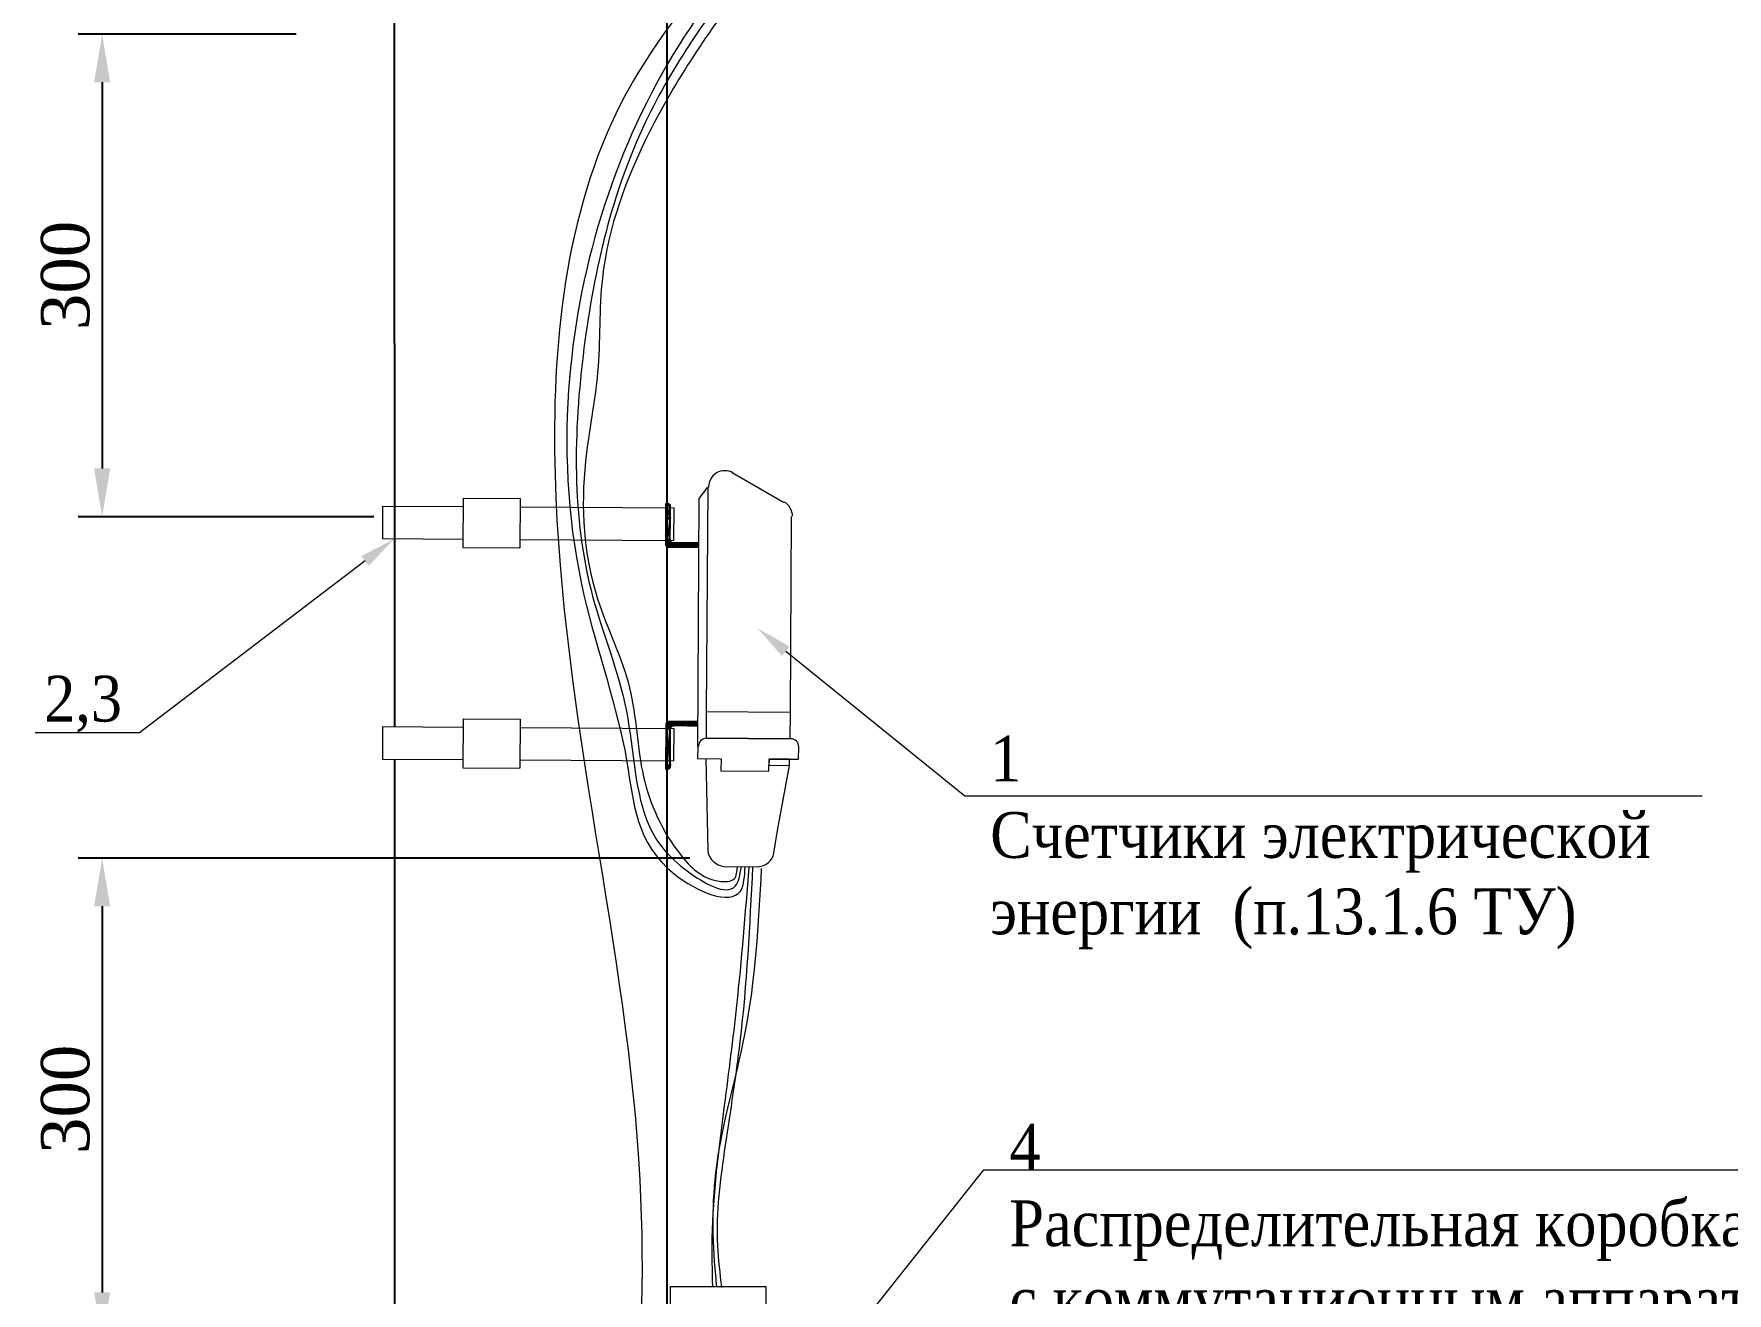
# Model space of a CAD drawing. Header units: millimetres. Extents: x 2174 to 8242, y 1757 to 2055.
# Drawn here: x 6544.2 to 6631.9, y 1948.9 to 2014.1 of the extents above; entities that cross this region are included whole.
import ezdxf
from ezdxf import colors
from ezdxf.entities.mleader import LeaderData, LeaderLine
from ezdxf.math import Vec2, Vec3

# ---------------------------------------------------------------- set-up
doc = ezdxf.new("R2010")
doc.units = ezdxf.units.MM
doc.styles.get("Standard").update_dxf_attribs({"font": 'Arial.ttf'})
doc.styles.add('стиль1', font='Times New Roman.ttf', dxfattribs={"width": 0.9, "height": 2})
doc.dimstyles.new('ISO-25', dxfattribs={"dimtxt": 2.5, "dimasz": 2.5, "dimexe": 1.25, "dimexo": 0.625, "dimtad": 1, "dimtxsty": 'Standard', "dimcen": 2.5, "dimadec": 0, "dimazin": 0, "dimtfac": 1, "dimtmove": 0, "dimatfit": 3, "dimfxl": 1, "dimarcsym": 0})

# ---------------------------------------------------------------- blocks, each defined once
blk = doc.blocks.new('*D26')
at = {"color": 0, "lineweight": -2, "transparency": 16777216}
for p, q in [((6557.791, 2014.124), (6546.492, 2014.124)), ((6547.742, 2011.624), (6547.742, 1991.617)), ((6561.817, 1989.117), (6546.492, 1989.117))]:
    blk.add_line(p, q, dxfattribs=at)
at = {"color": 0, "transparency": 16777216}
for points in [[(6547.325, 2011.624), (6548.158, 2011.624), (6547.742, 2014.124)], [(6547.325, 1991.617), (6548.158, 1991.617), (6547.742, 1989.117)]]:
    blk.add_solid(points, dxfattribs=at)
at = {"layer": 'Defpoints', "color": 0, "transparency": 16777216}
for p in [(6558.416, 2014.124), (6547.742, 1989.117), (6562.442, 1989.117)]:
    blk.add_point(p, dxfattribs=at)
at = {"color": 0, "transparency": 16777216, "insert": (6545.845, 2001.62), "char_height": 2.5, "attachment_point": 5, "rotation": 90}
blk.add_mtext('{\\fTimes New Roman|b0|i0|c204|p18;300}', dxfattribs=at)
blk = doc.blocks.new('*D27')
at = {"color": 0, "lineweight": -2, "transparency": 16777216}
for p, q in [((6578.192, 1971.431), (6546.492, 1971.431)), ((6547.742, 1968.931), (6547.742, 1948.925)), ((6561.817, 1946.425), (6546.492, 1946.425))]:
    blk.add_line(p, q, dxfattribs=at)
at = {"color": 0, "transparency": 16777216}
for points in [[(6547.325, 1968.931), (6548.158, 1968.931), (6547.742, 1971.431)], [(6547.325, 1948.925), (6548.158, 1948.925), (6547.742, 1946.425)]]:
    blk.add_solid(points, dxfattribs=at)
at = {"layer": 'Defpoints', "color": 0, "transparency": 16777216}
for p in [(6578.817, 1971.431), (6547.742, 1946.425), (6562.442, 1946.425)]:
    blk.add_point(p, dxfattribs=at)
at = {"color": 0, "transparency": 16777216, "insert": (6545.845, 1958.928), "char_height": 2.5, "attachment_point": 5, "rotation": 90}
blk.add_mtext('{\\fTimes New Roman|b0|i0|c204|p18;300}', dxfattribs=at)

msp = doc.modelspace()

# ---------------------------------------------------------------- hatches: boundary and pattern name
h = msp.add_hatch(color=0)
h.paths.add_polyline_path([(6577.166, 1989.628), (6576.966, 1989.629), (6577.159, 1987.907)])
h.paths.add_polyline_path([(6576.966, 1989.013), (6577.159, 1987.907), (6576.959, 1987.908)])
h.paths.add_polyline_path([(6577.159, 1987.907), (6576.959, 1987.908)], flags=16)
h.paths.add_polyline_path([(6576.959, 1987.908), (6577.159, 1987.907), (6577.143, 1987.907)], flags=17)
h = msp.add_hatch(color=0)
h.paths.add_polyline_path([(6577.043, 1989.785), (6576.968, 1989.786), (6577.122, 1989.754)], flags=17)
h.paths.add_polyline_path([(6576.968, 1989.786), (6577.122, 1989.754), (6576.967, 1989.755)])
h = msp.add_hatch(color=0)
h.paths.add_polyline_path([(6577.121, 1989.754), (6576.967, 1989.755)], flags=17)
h.paths.add_polyline_path([(6577.121, 1989.754), (6576.967, 1989.755), (6577.122, 1989.754)])
h = msp.add_hatch(color=0)
h.paths.add_polyline_path([(6577.121, 1989.754), (6576.967, 1989.755), (6577.167, 1989.707)], flags=17)
h.paths.add_polyline_path([(6576.967, 1989.755), (6577.167, 1989.707), (6576.967, 1989.709)])
h = msp.add_hatch(color=0)
h.paths.add_polyline_path([(6577.167, 1989.708), (6577.151, 1989.708), (6576.967, 1989.709)])
h.paths.add_polyline_path([(6577.167, 1989.708), (6576.967, 1989.709), (6577.121, 1989.708)])
h = msp.add_hatch(color=0)
h.paths.add_polyline_path([(6577.167, 1989.708), (6576.967, 1989.709), (6577.167, 1989.677)])
h.paths.add_polyline_path([(6576.967, 1989.709), (6577.167, 1989.677), (6576.967, 1989.678)])
h = msp.add_hatch(color=0)
h.paths.add_polyline_path([(6577.167, 1989.677), (6576.967, 1989.678), (6577.166, 1989.631)])
h.paths.add_polyline_path([(6576.967, 1989.678), (6577.166, 1989.631), (6576.967, 1989.632)])
h = msp.add_hatch(color=0)
h.paths.add_polyline_path([(6577.166, 1989.043), (6576.967, 1989.044), (6577.166, 1989.012)])
h.paths.add_polyline_path([(6576.967, 1989.044), (6577.166, 1989.012), (6576.966, 1989.013)])
h = msp.add_hatch(color=0)
h.paths.add_polyline_path([(6577.159, 1987.907), (6576.959, 1987.908), (6577.159, 1987.861)])
h.paths.add_polyline_path([(6576.959, 1987.908), (6577.159, 1987.861), (6576.959, 1987.862)])
h = msp.add_hatch(color=0)
h.paths.add_polyline_path([(6577.159, 1987.861), (6576.959, 1987.862), (6577.189, 1987.83)])
h.paths.add_polyline_path([(6576.959, 1987.862), (6577.189, 1987.83), (6576.959, 1987.831)])
h.paths.add_polyline_path([(6577.189, 1987.83), (6576.959, 1987.831)])
h.paths.add_polyline_path([(6576.959, 1987.831), (6577.189, 1987.83)])
h = msp.add_hatch(color=0)
h.paths.add_polyline_path([(6577.235, 1987.783), (6576.959, 1987.785), (6577.265, 1987.753)])
h.paths.add_polyline_path([(6576.959, 1987.785), (6577.265, 1987.753), (6576.958, 1987.755)])
h = msp.add_hatch(color=0)
h.paths.add_polyline_path([(6577.311, 1987.752), (6576.958, 1987.755)])
h.paths.add_polyline_path([(6577.311, 1987.752), (6576.958, 1987.755), (6577.265, 1987.753)])
h = msp.add_hatch(color=0)
h.paths.add_polyline_path([(6577.342, 1987.752), (6576.958, 1987.755)])
h.paths.add_polyline_path([(6577.342, 1987.752), (6576.958, 1987.755), (6577.311, 1987.752)])
h = msp.add_hatch(color=0)
h.paths.add_polyline_path([(6578.641, 1987.743), (6576.958, 1987.755), (6578.64, 1987.697)])
h.paths.add_polyline_path([(6576.958, 1987.755), (6578.64, 1987.697), (6576.958, 1987.709)])
h = msp.add_hatch(color=0)
h.paths.add_polyline_path([(6578.64, 1987.697), (6576.958, 1987.709), (6578.64, 1987.666)], flags=17)
h.paths.add_polyline_path([(6576.958, 1987.709), (6578.64, 1987.666), (6576.958, 1987.678)])
h.paths.add_polyline_path([(6578.64, 1987.666), (6576.958, 1987.678)], flags=16)
h.paths.add_polyline_path([(6576.958, 1987.678), (6578.64, 1987.666)], flags=17)
h = msp.add_hatch(color=0)
h.paths.add_polyline_path([(6578.64, 1987.666), (6576.958, 1987.678), (6578.639, 1987.62)])
h.paths.add_polyline_path([(6576.958, 1987.678), (6578.639, 1987.62), (6576.973, 1987.632)], flags=17)
h = msp.add_hatch(color=0)
h.paths.add_polyline_path([(6577.189, 1987.83), (6576.959, 1987.831), (6577.235, 1987.783)])
h.paths.add_polyline_path([(6576.959, 1987.831), (6577.235, 1987.783), (6576.959, 1987.785)])
h.paths.add_polyline_path([(6577.235, 1987.783), (6576.959, 1987.785)])
h.paths.add_polyline_path([(6576.959, 1987.785), (6577.235, 1987.783)])
h = msp.add_hatch(color=0)
h.paths.add_polyline_path([(6578.639, 1987.62), (6576.973, 1987.632), (6578.639, 1987.589)], flags=17)
h.paths.add_polyline_path([(6576.973, 1987.632), (6578.639, 1987.589), (6576.988, 1987.601)], flags=17)
h.paths.add_polyline_path([(6578.639, 1987.589), (6576.988, 1987.601), (6577.025, 1987.579)])
h = msp.add_hatch(color=0)
h.paths.add_polyline_path([(6578.639, 1987.589), (6577.025, 1987.581), (6578.638, 1987.543)])
h.paths.add_polyline_path([(6577.025, 1987.581), (6578.638, 1987.543), (6577.064, 1987.554)], flags=17)
h.paths.add_polyline_path([(6578.638, 1987.543), (6577.064, 1987.554), (6577.11, 1987.554)], flags=16)
h = msp.add_hatch(color=0)
h.paths.add_polyline_path([(6577.283, 1978.293), (6576.976, 1978.295), (6577.252, 1978.263)])
h.paths.add_polyline_path([(6576.976, 1978.295), (6577.252, 1978.263), (6576.975, 1978.265)])
h.paths.add_polyline_path([(6577.252, 1978.263), (6576.975, 1978.265)])
h.paths.add_polyline_path([(6576.975, 1978.265), (6577.252, 1978.263)])
h = msp.add_hatch(color=0)
h.paths.add_polyline_path([(6577.252, 1978.263), (6576.975, 1978.265), (6577.205, 1978.217)])
h.paths.add_polyline_path([(6576.975, 1978.265), (6577.205, 1978.217), (6576.975, 1978.219)])
h.paths.add_polyline_path([(6577.205, 1978.217), (6576.975, 1978.219)])
h.paths.add_polyline_path([(6576.975, 1978.219), (6577.205, 1978.217)])
h = msp.add_hatch(color=0)
h.paths.add_polyline_path([(6577.205, 1978.217), (6576.975, 1978.219), (6577.174, 1978.171)])
h.paths.add_polyline_path([(6576.975, 1978.219), (6577.174, 1978.171), (6576.975, 1978.173)])
h = msp.add_hatch(color=0)
h.paths.add_polyline_path([(6578.578, 1978.406), (6576.994, 1978.418), (6578.577, 1978.36)])
h.paths.add_polyline_path([(6576.994, 1978.418), (6578.577, 1978.36), (6576.976, 1978.372)])
h.paths.add_polyline_path([(6578.577, 1978.36), (6576.976, 1978.372)], flags=16)
h.paths.add_polyline_path([(6576.976, 1978.372), (6578.577, 1978.36)], flags=17)
h = msp.add_hatch(color=0)
h.paths.add_polyline_path([(6578.577, 1978.36), (6576.976, 1978.372), (6578.577, 1978.329)], flags=17)
h.paths.add_polyline_path([(6576.976, 1978.372), (6578.577, 1978.329), (6576.976, 1978.341)])
h = msp.add_hatch(color=0)
h.paths.add_polyline_path([(6578.577, 1978.329), (6576.976, 1978.341), (6578.58, 1978.283)], flags=17)
h.paths.add_polyline_path([(6576.976, 1978.341), (6578.58, 1978.283), (6576.976, 1978.295)])
h = msp.add_hatch(color=0)
h.paths.add_polyline_path([(6577.329, 1978.293), (6576.976, 1978.295)])
h.paths.add_polyline_path([(6577.329, 1978.293), (6576.976, 1978.295), (6577.359, 1978.293)])
h = msp.add_hatch(color=0)
h.paths.add_polyline_path([(6577.283, 1978.293), (6576.976, 1978.295)])
h.paths.add_polyline_path([(6577.283, 1978.293), (6576.976, 1978.295), (6577.329, 1978.293)])
h = msp.add_hatch(color=0)
h.paths.add_polyline_path([(6578.578, 1978.437), (6577.007, 1978.449), (6578.578, 1978.406)], flags=17)
h.paths.add_polyline_path([(6577.007, 1978.449), (6578.578, 1978.406), (6576.994, 1978.418)])
h = msp.add_hatch(color=0)
h.paths.add_polyline_path([(6578.578, 1978.483), (6577.064, 1978.494), (6578.578, 1978.437)])
h.paths.add_polyline_path([(6577.064, 1978.494), (6578.576, 1978.437), (6577.007, 1978.448)])
h.paths.add_polyline_path([(6578.576, 1978.437), (6577.053, 1978.448), (6577.007, 1978.449)], flags=17)
h = msp.add_hatch(color=0)
h.paths.add_polyline_path([(6578.578, 1978.483), (6577.13, 1978.494)], flags=0)
h.paths.add_polyline_path([(6577.13, 1978.494), (6578.578, 1978.483)], flags=17)
h.paths.add_polyline_path([(6578.578, 1978.483), (6577.13, 1978.494)], flags=16)
h.paths.add_polyline_path([(6578.578, 1978.483), (6577.13, 1978.494), (6577.084, 1978.494)])
h = msp.add_hatch(color=0)
h.paths.add_polyline_path([(6577.174, 1978.141), (6576.975, 1978.142), (6577.167, 1977.035)])
h.paths.add_polyline_path([(6576.975, 1978.142), (6577.167, 1976.22), (6576.967, 1976.222)])
h = msp.add_hatch(color=0)
h.paths.add_polyline_path([(6577.174, 1978.171), (6576.975, 1978.173), (6577.174, 1978.141)])
h.paths.add_polyline_path([(6576.975, 1978.173), (6577.174, 1978.141), (6576.975, 1978.142)])
h.paths.add_polyline_path([(6577.174, 1978.141), (6576.975, 1978.142)])
h.paths.add_polyline_path([(6576.975, 1978.142), (6577.174, 1978.141), (6577.159, 1978.141)])
h = msp.add_hatch(color=0)
h.paths.add_polyline_path([(6577.144, 1976.092), (6576.967, 1976.12), (6577.12, 1976.073)])
h.paths.add_polyline_path([(6576.967, 1976.12), (6577.12, 1976.073), (6576.966, 1976.074)])
h = msp.add_hatch(color=0)
h.paths.add_polyline_path([(6577.074, 1976.074), (6576.966, 1976.074)])
h.paths.add_polyline_path([(6577.074, 1976.074), (6576.966, 1976.074), (6577.12, 1976.073)])
h = msp.add_hatch(color=0)
h.paths.add_polyline_path([(6577.12, 1976.073), (6576.966, 1976.074), (6577.043, 1976.028)])
h.paths.add_polyline_path([(6576.966, 1976.074), (6577.043, 1976.028), (6576.966, 1976.028)])
h.paths.add_polyline_path([(6577.043, 1976.028), (6576.966, 1976.028)], flags=17)
h.paths.add_polyline_path([(6576.966, 1976.028), (6577.043, 1976.028), (6577.041, 1976.028)])
msp.add_hatch(color=0).paths.add_polyline_path([(6576.997, 1976.028), (6576.966, 1976.028), (6577.043, 1976.028)])
h = msp.add_hatch(color=0)
h.paths.add_polyline_path([(6577.167, 1976.227), (6576.967, 1976.228), (6577.167, 1976.196)])
h.paths.add_polyline_path([(6576.967, 1976.228), (6577.167, 1976.196), (6576.967, 1976.197)])
h = msp.add_hatch(color=0)
h.paths.add_polyline_path([(6577.167, 1976.196), (6576.967, 1976.197), (6577.167, 1976.15)])
h.paths.add_polyline_path([(6576.967, 1976.197), (6577.167, 1976.15), (6576.967, 1976.151)])
h = msp.add_hatch(color=0)
h.paths.add_polyline_path([(6577.167, 1976.15), (6576.967, 1976.151), (6577.166, 1976.119)])
h.paths.add_polyline_path([(6576.967, 1976.151), (6577.166, 1976.119), (6576.967, 1976.12)])
h = msp.add_hatch(color=0)
h.paths.add_polyline_path([(6577.144, 1976.092), (6576.967, 1976.12)], flags=17)
h.paths.add_polyline_path([(6577.144, 1976.092), (6576.967, 1976.12), (6577.166, 1976.119)])

# ---------------------------------------------------------------- linework, layer by layer
at = {"color": 0, "linetype": 'Continuous'}
for p, q in [((6562.87, 2015.004), (6562.882, 1981.201)), ((6577.004, 2015.004), (6576.99, 1947.812)), ((6562.882, 1987.977), (6562.882, 1978.243)), ((6562.882, 1976.555), (6562.882, 1947.812))]:
    msp.add_line(p, q, dxfattribs=at)
at = {"color": 0, "linetype": 'Continuous', "lineweight": 20}
for points in [[(6583.038, 1989.861), (6580.377, 1991.383), (6580.377, 1991.383)], [(6578.597, 1977.212), (6578.68, 1990.059), (6579.114, 1990.639)], [(6579.114, 1990.639), (6579.038, 1979.005), (6579.038, 1979.005)], [(6562.275, 1989.67), (6562.264, 1987.981), (6562.264, 1987.981)], [(6562.275, 1989.67), (6566.45, 1989.642), (6566.45, 1989.642)], [(6566.453, 1990.072), (6566.436, 1987.524), (6566.436, 1987.524)], [(6566.453, 1990.072), (6569.4, 1990.053), (6569.4, 1990.053)], [(6569.4, 1990.053), (6569.383, 1987.505), (6569.383, 1987.505)], [(6569.397, 1989.623), (6577.362, 1989.571), (6577.362, 1989.571)], [(6576.958, 1987.709), (6576.968, 1989.786), (6576.998, 1989.786)], [(6577.166, 1989.012), (6577.159, 1987.907), (6577.159, 1987.907)], [(6577.362, 1989.571), (6577.351, 1987.883), (6577.351, 1987.883)], [(6583.397, 1978.977), (6583.463, 1989.122), (6583.463, 1989.122)], [(6562.264, 1987.981), (6566.439, 1987.954), (6566.439, 1987.954)], [(6569.386, 1987.935), (6577.351, 1987.883), (6577.351, 1987.883)], [(6566.436, 1987.524), (6569.383, 1987.505), (6569.383, 1987.505)], [(6578.638, 1987.543), (6577.11, 1987.554), (6577.11, 1987.554)], [(6577.342, 1987.752), (6578.641, 1987.743), (6578.638, 1987.543)], [(6562.275, 1978.247), (6562.264, 1976.559), (6562.264, 1976.559)], [(6562.275, 1978.247), (6566.45, 1978.22), (6566.45, 1978.22)], [(6566.453, 1978.65), (6566.436, 1976.102), (6566.436, 1976.102)], [(6566.453, 1978.65), (6569.4, 1978.63), (6569.4, 1978.63)], [(6569.4, 1978.63), (6569.383, 1976.083), (6569.383, 1976.083)], [(6576.976, 1978.341), (6576.966, 1976.028), (6576.997, 1976.028)], [(6578.578, 1978.483), (6577.13, 1978.494), (6577.13, 1978.494)], [(6569.397, 1978.201), (6577.362, 1978.149), (6577.362, 1978.149)], [(6577.167, 1976.227), (6577.174, 1978.141), (6577.174, 1978.141)], [(6577.362, 1978.149), (6577.351, 1976.461), (6577.351, 1976.461)], [(6583.388, 1977.611), (6579.029, 1977.639), (6579.029, 1977.639)], [(6562.264, 1976.559), (6566.439, 1976.532), (6566.439, 1976.532)], [(6569.386, 1976.512), (6577.351, 1976.461), (6577.351, 1976.461)], [(6578.597, 1977.212), (6578.593, 1976.583), (6578.593, 1976.583)], [(6578.593, 1976.583), (6579.805, 1976.575), (6579.801, 1975.946), (6582.287, 1975.93), (6582.292, 1976.559), (6583.826, 1976.549), (6583.83, 1977.178)], [(6579.022, 1976.58), (6579.114, 1971.821), (6579.114, 1971.821)], [(6566.436, 1976.102), (6569.383, 1976.083), (6569.383, 1976.083)], [(6582.728, 1972.857), (6583.348, 1976.23), (6583.348, 1976.23)], [(6582.536, 1971.676), (6582.728, 1972.857), (6582.728, 1972.857)], [(6579.968, 1970.987), (6581.703, 1970.976), (6581.703, 1970.976)]]:
    msp.add_lwpolyline(points, dxfattribs=at)
at = {"color": 0, "linetype": 'Continuous', "lineweight": -2}
for points in [[(6576.968, 1989.786), (6577.075, 1989.755), (6576.967, 1989.755)], [(6577.121, 1989.754), (6577.121, 1989.754), (6576.967, 1989.755)], [(6577.121, 1989.754), (6576.967, 1989.755), (6577.122, 1989.754)], [(6577.121, 1989.754), (6576.967, 1989.755), (6577.167, 1989.707)], [(6576.967, 1989.755), (6577.121, 1989.708), (6576.967, 1989.709)], [(6577.167, 1989.708), (6577.151, 1989.708), (6576.967, 1989.709)], [(6577.167, 1989.708), (6576.967, 1989.709), (6577.121, 1989.708)], [(6577.167, 1989.708), (6576.967, 1989.709), (6577.167, 1989.677)], [(6576.967, 1989.709), (6577.167, 1989.677), (6576.967, 1989.678)], [(6577.167, 1989.677), (6576.967, 1989.678), (6577.166, 1989.043)], [(6576.967, 1989.678), (6577.166, 1989.043), (6576.967, 1989.044)], [(6577.044, 1989.785), (6576.968, 1989.786)], [(6577.044, 1989.785), (6576.968, 1989.786), (6576.998, 1989.786)], [(6577.043, 1989.785), (6576.968, 1989.786), (6577.122, 1989.754)], [(6576.966, 1989.013), (6577.159, 1987.907), (6576.959, 1987.908)], [(6576.967, 1989.044), (6577.166, 1989.012), (6576.966, 1989.013)], [(6577.166, 1989.012), (6576.966, 1989.013), (6577.159, 1987.907)], [(6577.166, 1989.043), (6576.967, 1989.044), (6577.166, 1989.012)], [(6577.159, 1987.907), (6576.959, 1987.908)], [(6576.959, 1987.908), (6577.159, 1987.907), (6577.143, 1987.907)], [(6577.159, 1987.907), (6576.959, 1987.908), (6577.159, 1987.861)], [(6576.959, 1987.908), (6577.159, 1987.861), (6576.959, 1987.862)], [(6577.159, 1987.861), (6576.959, 1987.862), (6577.189, 1987.83)], [(6576.959, 1987.862), (6577.189, 1987.83), (6576.959, 1987.831)], [(6576.959, 1987.785), (6577.265, 1987.753), (6576.958, 1987.755)], [(6577.311, 1987.752), (6577.311, 1987.752), (6576.958, 1987.755)], [(6577.311, 1987.752), (6576.958, 1987.755), (6577.265, 1987.753)], [(6577.342, 1987.752), (6577.342, 1987.752), (6576.958, 1987.755)], [(6577.342, 1987.752), (6576.958, 1987.755), (6577.311, 1987.752)], [(6578.641, 1987.743), (6576.958, 1987.755), (6578.64, 1987.697)], [(6576.958, 1987.755), (6578.64, 1987.697), (6576.958, 1987.709)], [(6578.64, 1987.697), (6576.958, 1987.709), (6578.64, 1987.666)], [(6576.958, 1987.709), (6578.64, 1987.666), (6576.958, 1987.678)], [(6578.64, 1987.666), (6576.958, 1987.678)], [(6576.958, 1987.678), (6578.64, 1987.666), (6578.64, 1987.666)], [(6578.64, 1987.666), (6576.958, 1987.678), (6578.639, 1987.62)], [(6576.958, 1987.678), (6578.639, 1987.62), (6576.973, 1987.632)], [(6577.189, 1987.83), (6576.959, 1987.831)], [(6576.959, 1987.831), (6577.189, 1987.83), (6577.189, 1987.83)], [(6577.189, 1987.83), (6576.959, 1987.831), (6577.235, 1987.783)], [(6576.959, 1987.831), (6577.235, 1987.783), (6576.959, 1987.785)], [(6577.235, 1987.783), (6576.959, 1987.785)], [(6576.959, 1987.785), (6577.235, 1987.783), (6577.235, 1987.783)], [(6577.235, 1987.783), (6576.959, 1987.785), (6577.265, 1987.753)], [(6576.973, 1987.632), (6578.639, 1987.589), (6576.988, 1987.601)], [(6578.639, 1987.62), (6576.988, 1987.632), (6578.639, 1987.589)], [(6578.639, 1987.589), (6576.988, 1987.601), (6577.025, 1987.579)], [(6576.988, 1987.601), (6578.639, 1987.589), (6578.639, 1987.589)], [(6577.025, 1987.579), (6578.638, 1987.543), (6577.064, 1987.554)], [(6578.639, 1987.589), (6577.034, 1987.601), (6578.638, 1987.543)], [(6578.638, 1987.543), (6577.064, 1987.554), (6577.11, 1987.554)], [(6577.064, 1987.554), (6578.638, 1987.543), (6578.638, 1987.543)], [(6578.638, 1987.543), (6578.638, 1987.543), (6577.11, 1987.554)], [(6578.638, 1987.543), (6577.11, 1987.554)], [(6576.976, 1978.295), (6577.252, 1978.263), (6576.975, 1978.265)], [(6577.252, 1978.263), (6576.975, 1978.265)], [(6576.975, 1978.265), (6577.252, 1978.263), (6577.252, 1978.263)], [(6577.252, 1978.263), (6576.975, 1978.265), (6577.205, 1978.217)], [(6576.975, 1978.265), (6577.205, 1978.217), (6576.975, 1978.219)], [(6577.205, 1978.217), (6576.975, 1978.219)], [(6576.975, 1978.219), (6577.205, 1978.217), (6577.205, 1978.217)], [(6577.205, 1978.217), (6576.975, 1978.219), (6577.174, 1978.171)], [(6576.975, 1978.219), (6577.174, 1978.171), (6576.975, 1978.173)], [(6576.994, 1978.418), (6578.577, 1978.36), (6576.976, 1978.372)], [(6578.577, 1978.36), (6576.976, 1978.372)], [(6576.976, 1978.372), (6578.577, 1978.36), (6578.577, 1978.36)], [(6578.577, 1978.36), (6576.976, 1978.372), (6578.577, 1978.329)], [(6576.976, 1978.372), (6578.577, 1978.329), (6576.976, 1978.341)], [(6578.577, 1978.329), (6576.976, 1978.341), (6578.58, 1978.283)], [(6576.976, 1978.341), (6578.58, 1978.283), (6576.976, 1978.295)], [(6577.329, 1978.293), (6577.329, 1978.293), (6576.976, 1978.295)], [(6577.329, 1978.293), (6576.976, 1978.295), (6577.359, 1978.293)], [(6577.283, 1978.293), (6577.283, 1978.293), (6576.976, 1978.295)], [(6577.283, 1978.293), (6576.976, 1978.295), (6577.329, 1978.293)], [(6577.283, 1978.293), (6576.976, 1978.295), (6577.252, 1978.263)], [(6577.007, 1978.449), (6578.578, 1978.406), (6576.994, 1978.418)], [(6577.064, 1978.494), (6578.578, 1978.437), (6577.007, 1978.448)], [(6578.578, 1978.437), (6577.053, 1978.448), (6577.007, 1978.449)], [(6578.578, 1978.437), (6577.007, 1978.449), (6578.578, 1978.406)], [(6578.578, 1978.406), (6577.007, 1978.418), (6578.577, 1978.36)], [(6577.053, 1978.448), (6578.578, 1978.437), (6578.578, 1978.437)], [(6578.578, 1978.483), (6577.13, 1978.494), (6577.084, 1978.494)], [(6578.578, 1978.483), (6577.084, 1978.494), (6578.578, 1978.437)], [(6578.578, 1978.483), (6577.13, 1978.494)], [(6577.13, 1978.494), (6578.578, 1978.483), (6578.578, 1978.483)], [(6578.578, 1978.483), (6578.578, 1978.483), (6577.13, 1978.494)], [(6576.975, 1978.142), (6577.167, 1976.227), (6576.967, 1976.228)], [(6577.174, 1978.171), (6576.975, 1978.173), (6577.174, 1978.141)], [(6576.975, 1978.173), (6577.174, 1978.141), (6576.975, 1978.142)], [(6577.174, 1978.141), (6576.975, 1978.142)], [(6576.975, 1978.142), (6577.174, 1978.141), (6577.159, 1978.141)], [(6577.174, 1978.141), (6576.975, 1978.142), (6577.167, 1976.227)], [(6576.967, 1976.12), (6577.12, 1976.073), (6576.966, 1976.074)], [(6577.074, 1976.074), (6577.074, 1976.074), (6576.966, 1976.074)], [(6577.12, 1976.073), (6576.966, 1976.074), (6577.12, 1976.073)], [(6577.074, 1976.074), (6576.966, 1976.074), (6577.043, 1976.028)], [(6576.966, 1976.074), (6577.043, 1976.028), (6576.966, 1976.028)], [(6576.997, 1976.028), (6576.997, 1976.043), (6576.966, 1976.028)], [(6576.997, 1976.028), (6576.997, 1976.043), (6576.966, 1976.028)], [(6577.043, 1976.028), (6576.966, 1976.028)], [(6576.997, 1976.028), (6576.966, 1976.028), (6577.043, 1976.028)], [(6577.167, 1976.227), (6576.967, 1976.228), (6577.167, 1976.196)], [(6576.967, 1976.228), (6577.167, 1976.196), (6576.967, 1976.197)], [(6577.167, 1976.196), (6576.967, 1976.197), (6577.167, 1976.15)], [(6576.967, 1976.197), (6577.167, 1976.15), (6576.967, 1976.151)], [(6577.167, 1976.15), (6576.967, 1976.151), (6577.166, 1976.119)], [(6576.967, 1976.151), (6577.166, 1976.119), (6576.967, 1976.12)], [(6577.144, 1976.092), (6577.144, 1976.092), (6576.967, 1976.12)], [(6577.144, 1976.092), (6576.967, 1976.12), (6577.166, 1976.119)], [(6577.144, 1976.092), (6576.967, 1976.12), (6577.12, 1976.073)]]:
    msp.add_lwpolyline(points, close=True, dxfattribs=at)
at = {"color": 0, "linetype": 'Continuous', "lineweight": 20}
for points in [[(6579.029, 1977.639), (6583.388, 1977.611), (6583.397, 1978.977), (6579.038, 1979.005)], [(6583.351, 1976.552), (6582.292, 1976.559), (6582.289, 1976.237), (6583.348, 1976.23)]]:
    msp.add_lwpolyline(points, close=True, dxfattribs=at)
at = {"lineweight": 0}
msp.add_lwpolyline([(6577.192, 1949.226), (6582.119, 1949.226), (6582.119, 1933.294), (6577.192, 1933.294)], close=True, dxfattribs=at)
for points in [[(6585.356, 2022.2), (6580.99, 2016.679), (6576.102, 2009.056), (6573.66, 2001.485), (6573.41, 1996.605), (6572.784, 1991.989), (6573.41, 1984.856), (6575.071, 1980.243), (6575.791, 1975.644), (6577.7, 1971.609), (6579.704, 1970.232), (6580.487, 1970.357), (6580.656, 1970.98)], [(6583.692, 2022.042), (6574.62, 2010.525), (6571.205, 1991.295), (6575.597, 1954.748), (6573.886, 1924.37), (6575.025, 1912.092), (6588.578, 1902.929), (6590.355, 1902.675)], [(6583.83, 2021.699), (6577.313, 2013.043), (6571.911, 1995.694), (6572.706, 1985.051), (6574.931, 1976.395), (6577.395, 1970.597), (6580.812, 1969.723), (6581.051, 1970.994)], [(6584.728, 2021.808), (6581.236, 2017.721), (6575.898, 2009.582), (6572.706, 1997.852), (6573.155, 1984.993), (6574.902, 1979.04), (6576.099, 1973.058), (6578.045, 1970.765), (6580.539, 1969.968), (6580.858, 1970.968)], [(6581.889, 1970.885), (6581.029, 1962.296), (6579.563, 1955.475), (6579.513, 1949.816), (6579.574, 1949.219)], [(6581.242, 1970.945), (6580.607, 1963.787), (6579.972, 1958.611), (6579.337, 1951.733), (6579.355, 1949.231)], [(6581.44, 1970.972), (6580.782, 1961.915), (6580.022, 1956.552), (6579.617, 1951.341), (6579.836, 1949.177)]]:
    msp.add_spline(points, degree=3, dxfattribs=at)
at = {"color": 0, "linetype": 'Continuous', "lineweight": 20}
msp.add_open_spline([(6580.423, 1991.383), (6580.163, 1991.538), (6579.841, 1991.54), (6579.579, 1991.388), (6579.579, 1991.388), (6579.317, 1991.236), (6579.162, 1990.961), (6579.16, 1990.654)], degree=3, knots=[0, 0, 0, 0, 0.125, 0.125, 0.125, 0.125001, 1, 1, 1, 1], dxfattribs=at)
for points in [[(6583.509, 1989.137), (6583.511, 1989.444), (6583.344, 1989.721), (6583.084, 1989.876)], [(6576.958, 1987.724), (6576.958, 1987.632), (6577.034, 1987.555), (6577.126, 1987.554)], [(6579.06, 1977.639), (6578.83, 1977.64), (6578.644, 1977.457), (6578.643, 1977.227)], [(6583.831, 1977.194), (6583.832, 1977.424), (6583.649, 1977.609), (6583.419, 1977.611)], [(6579.114, 1971.821), (6579.157, 1971.391), (6579.539, 1971.036), (6579.968, 1970.987)], [(6581.703, 1970.976), (6582.133, 1971.019), (6582.488, 1971.308), (6582.536, 1971.676)]]:
    msp.add_open_spline(points, degree=3, dxfattribs=at)

# ---------------------------------------------------------------- dimensions: what is measured, and where the dimension line sits
at = {"color": 0}
for base, p1, p2, picture, middle in [((6547.742, 1989.117), (6558.416, 2014.124), (6562.442, 1989.117), '*D26', (6545.845, 2001.62)), ((6547.742, 1946.425), (6578.817, 1971.431), (6562.442, 1946.425), '*D27', (6545.845, 1958.928))]:
    dim = msp.add_linear_dim(base=base, p1=p1, p2=p2, angle=90, text='{\\fTimes New Roman|b0|i0|c204|p18;300}', dimstyle='ISO-25', override={"dimtmove": 1}, dxfattribs=at)
    dim.commit()
    dim.dimension.update_dxf_attribs({"geometry": picture, "text_midpoint": middle})

# ---------------------------------------------------------------- leaders
at = {"color": 0, "linetype": 'ByBlock', "lineweight": -2}
ml = msp.add_multileader_mtext('Standard', dxfattribs=at)
ml.set_content('\\A1;2,3', style='стиль1')
ml.set_leader_properties(linetype='ByLayer', lineweight=18)
ml.build(insert=Vec2(0, 0))
ml.multileader.update_dxf_attribs({"text_left_attachment_type": 6, "text_right_attachment_type": 6, "dogleg_length": 0.386, "arrow_head_size": 1.9})
ctx = ml.context
ctx.base_point, ctx.char_height, ctx.arrow_head_size, ctx.landing_gap_size, ctx.plane_origin, ctx.plane_x_axis, ctx.plane_y_axis = Vec3(6543.787, 1977.92), 2.375, 1.9, 0.95, Vec3(6838.115, 1928.458), Vec3(1, 0, 0), Vec3(0, 1, 0)
ctx.left_attachment, ctx.right_attachment = 6, 6
notes = []
notes.append((ctx, [(1, (1, 1, 0), (6549.669, 1977.92), (-1, 0, 0), 0.367, [(0, [(6562.882, 1987.977)], 0, [])])]))
ctx.mtext.insert, ctx.mtext.text_direction, ctx.mtext.flow_direction = Vec3(6544.737, 1980.879), Vec3(1, 0, 0), 5
ml = msp.add_multileader_mtext('Standard', dxfattribs=at)
ml.set_content('\\A1;1\\P{\\A0;\\C256;Счетчики электрической \\Pэнергии } (п.13.1.6 ТУ)', style='стиль1')
ml.set_leader_properties(linetype='ByLayer', lineweight=18)
ml.build(insert=Vec2(0, 0))
ml.multileader.update_dxf_attribs({"text_left_attachment_type": 6, "text_right_attachment_type": 6, "dogleg_length": 0.386, "arrow_head_size": 1.9})
ctx = ml.context
ctx.base_point, ctx.char_height, ctx.arrow_head_size, ctx.landing_gap_size, ctx.plane_origin, ctx.plane_x_axis, ctx.plane_y_axis = Vec3(6592.801, 1974.649), 2.375, 1.9, 0.95, Vec3(6910.543, 1925.187), Vec3(1, 0, 0), Vec3(0, 1, 0)
ctx.left_attachment, ctx.right_attachment = 6, 6
notes.append((ctx, [(0, (1, 1, 0), (6592.435, 1974.649), (1, 0, 0), 0.367, [(0, [(6581.685, 1983.343)], 0, [])])]))
ctx.mtext.insert, ctx.mtext.text_direction, ctx.mtext.flow_direction = Vec3(6593.751, 1977.774), Vec3(1, 0, 0), 5
ml = msp.add_multileader_mtext('Standard', dxfattribs=at)
ml.set_content('\\A1;4\\PРаспределительная коробка \\Pс коммутационным аппаратом (п.13.1.7 ТУ)\\P ', style='стиль1')
ml.set_leader_properties(linetype='ByLayer', lineweight=18)
ml.build(insert=Vec2(0, 0))
ml.multileader.update_dxf_attribs({"text_left_attachment_type": 6, "text_right_attachment_type": 6, "dogleg_length": 0.386, "arrow_head_size": 1.9})
ctx = ml.context
ctx.base_point, ctx.char_height, ctx.arrow_head_size, ctx.landing_gap_size, ctx.plane_origin, ctx.plane_x_axis, ctx.plane_y_axis = Vec3(6593.793, 1955.279), 2.375, 1.9, 0.95, Vec3(6997.221, 1965.558), Vec3(1, 0, 0), Vec3(0, 1, 0)
ctx.left_attachment, ctx.right_attachment = 6, 6
notes.append((ctx, [(0, (1, 1, 0), (6593.426, 1955.279), (1, 0, 0), 0.367, [(0, [(6580.261, 1938.706)], 0, [])])]))
ctx.mtext.insert, ctx.mtext.text_direction, ctx.mtext.width, ctx.mtext.flow_direction = Vec3(6594.743, 1957.654), Vec3(1, 0, 0), 51.59939, 5
for ctx, leaders in notes:
    for number, flags, end, landing, length, lines in leaders:
        leader = LeaderData()
        leader.index, (leader.has_last_leader_line, leader.has_dogleg_vector, leader.attachment_direction) = number, flags
        leader.last_leader_point, leader.dogleg_vector, leader.dogleg_length = Vec3(end), Vec3(landing), length
        for number, points, colour, breaks in lines:
            line = LeaderLine()
            line.index, line.vertices, line.color, line.breaks = number, Vec3.list(points), colors.encode_raw_color(colour), breaks
            leader.lines.append(line)
        ctx.leaders.append(leader)

doc.saveas('drawing.dxf')
